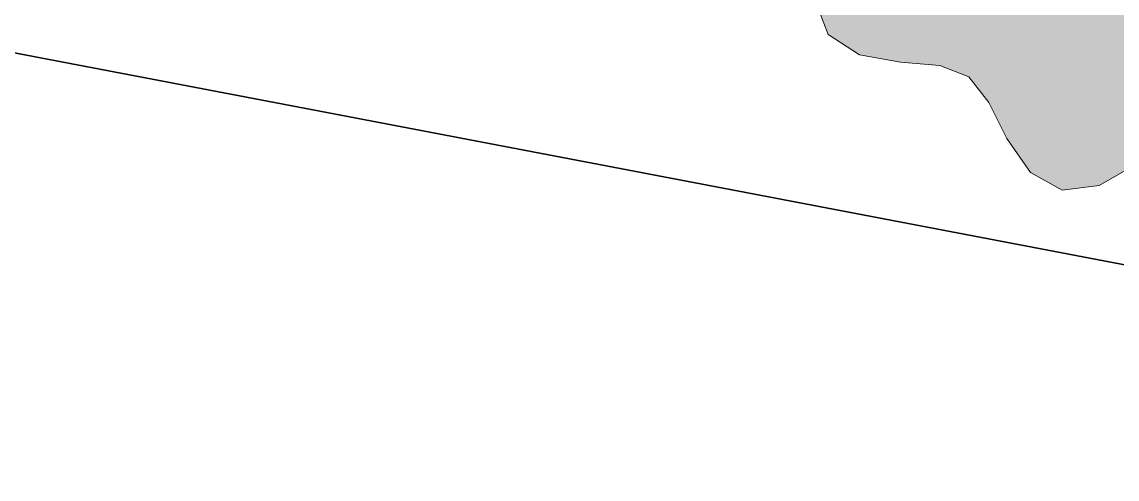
# Model space of a CAD drawing. Extents: x 306008 to 307050, y 9156110 to 9156581.
# Drawn here: x 306584.424 to 306589.364, y 9156506.054 to 9156508.115 of the extents above; entities that cross this region are included whole.
import ezdxf

# ---------------------------------------------------------------- set-up
doc = ezdxf.new("R2010")
doc.units = 0
doc.layers.add('D32_DELINEASI_ATAS', color=7, linetype='Continuous')
doc.layers.add('D32_JLN_POHON', color=3, linetype='Continuous')

# ---------------------------------------------------------------- blocks, each defined once
blk = doc.blocks.new('D32_POHON_KETAPANG')
at = {"true_color": 0x5c9846}
h = blk.add_hatch(color=7, dxfattribs=at)
h.dxf.hatch_style = 1
h.paths.add_polyline_path([(0.9319, 0), (0.9068, 0.0793), (0.9269, 0.1634), (0.9723, 0.2605), (1.0037, 0.3653), (0.9877, 0.4606), (0.917, 0.5294), (0.8138, 0.5698), (0.7139, 0.599), (0.6436, 0.6436), (0.605, 0.721), (0.5773, 0.8245), (0.5341, 0.925), (0.4606, 0.9877), (0.3621, 0.995), (0.2571, 0.9596), (0.1618, 0.9177), (0.0793, 0.9068), (0, 0.9412), (-0.0877, 1.0027), (-0.1855, 1.0519), (-0.2821, 1.0526), (-0.3621, 0.995), (-0.4198, 0.9004), (-0.4659, 0.807), (-0.5221, 0.7456), (-0.605, 0.721), (-0.7117, 0.7117), (-0.8182, 0.6866), (-0.8927, 0.6251), (-0.917, 0.5294), (-0.9004, 0.4198), (-0.8757, 0.3187), (-0.8792, 0.2356), (-0.9269, 0.1634), (-1.0027, 0.0877), (-1.0681, 0), (-1.0856, -0.095), (-1.0427, -0.1839), (-0.9596, -0.2571), (-0.8757, -0.3187), (-0.825, -0.3847), (-0.8151, -0.4706), (-0.8245, -0.5773), (-0.8182, -0.6866), (-0.7706, -0.7706), (-0.6806, -0.8111), (-0.5698, -0.8138), (-0.4659, -0.807), (-0.3847, -0.825), (-0.3219, -0.8844), (-0.2605, -0.9723), (-0.1855, -1.0519), (-0.095, -1.0856), (0, -1.0588), (0.0866, -0.9897), (0.1618, -0.9177), (0.2356, -0.8792), (0.3219, -0.8844), (0.4254, -0.9123), (0.5341, -0.925), (0.6251, -0.8927), (0.6806, -0.8111), (0.7025, -0.7025), (0.7139, -0.599), (0.7456, -0.5221), (0.8151, -0.4706), (0.9123, -0.4254), (1.0037, -0.3653), (1.0526, -0.2821), (1.0427, -0.1839), (0.9897, -0.0866)])
at = {"true_color": 0x3c3c3c, "transparency": 33554503}
h = blk.add_hatch(color=7, dxfattribs=at)
h.dxf.hatch_style = 1
h.paths.add_polyline_path([(1.3643, -0.35), (1.4077, -0.2575), (1.3951, -0.1657), (1.3286, -0.0878), (1.2386, -0.0266), (1.1641, 0.0296), (1.1284, 0.0994), (1.1256, 0.1931), (1.127, 0.302), (1.1008, 0.4008), (1.0322, 0.463), (0.9311, 0.4799), (0.8228, 0.469), (0.7296, 0.4641), (0.6574, 0.4946), (0.5951, 0.5646), (0.5261, 0.6489), (0.4425, 0.7077), (0.35, 0.7112), (0.2617, 0.6593), (0.1858, 0.5813), (0.1175, 0.5177), (0.0426, 0.4946), (-0.0502, 0.5081), (-0.1572, 0.5285), (-0.259, 0.5197), (-0.3322, 0.463), (-0.3664, 0.3664), (-0.3744, 0.2579), (-0.3858, 0.1652), (-0.4284, 0.0994), (-0.5081, 0.0502), (-0.6032, -0.0031), (-0.6756, -0.0752), (-0.6951, -0.1657), (-0.6593, -0.2617), (-0.5957, -0.35), (-0.5449, -0.4283), (-0.5351, -0.5061), (-0.5646, -0.5951), (-0.6032, -0.6969), (-0.6123, -0.7987), (-0.5691, -0.8806), (-0.4799, -0.9311), (-0.3744, -0.9579), (-0.2852, -0.9852), (-0.2277, -1.0385), (-0.1931, -1.1256), (-0.1572, -1.2285), (-0.0987, -1.3123), (-0.013, -1.3472), (0.0878, -1.3286), (0.1858, -1.2813), (0.2717, -1.2449), (0.35, -1.2488), (0.4325, -1.2932), (0.5261, -1.3489), (0.6248, -1.3756), (0.713, -1.3472), (0.7782, -1.2682), (0.8228, -1.169), (0.8652, -1.0858), (0.9277, -1.0385), (1.0195, -1.0195), (1.127, -1.002), (1.2197, -0.959), (1.2691, -0.8806), (1.2682, -0.7782), (1.2386, -0.6734), (1.2177, -0.5825), (1.2351, -0.5061), (1.2932, -0.4325)])
at = {"lineweight": 13, "true_color": 0x406a31}
blk.add_lwpolyline([(-1.0681, 0), (-1.0856, -0.095), (-1.0427, -0.1839), (-0.9596, -0.2571), (-0.8757, -0.3187), (-0.825, -0.3847), (-0.8151, -0.4706), (-0.8245, -0.5773), (-0.8182, -0.6866), (-0.7706, -0.7706), (-0.6806, -0.8111), (-0.5698, -0.8138)], dxfattribs=at)

msp = doc.modelspace()

# ---------------------------------------------------------------- linework, layer by layer
at = {"layer": 'D32_DELINEASI_ATAS', "lineweight": 35, "true_color": 0xc800c8}
msp.add_lwpolyline([(306008.2142, 9156577.564), (306165.696, 9156567.2897), (306291.7504, 9156555.5476), (306369.4552, 9156545.5323), (306504.8343, 9156523.0843), (306572.1785, 9156510.3062), (306677.1663, 9156490.2756), (306781.8088, 9156471.9718)], dxfattribs=at)

# ---------------------------------------------------------------- block references
at = {"layer": 'D32_JLN_POHON', "xscale": 1.7, "yscale": 1.7, "rotation": 31.371911406781248}
msp.add_blockref('D32_POHON_KETAPANG', (306589.5531, 9156509.1566), dxfattribs=at)

doc.saveas('drawing.dxf')
